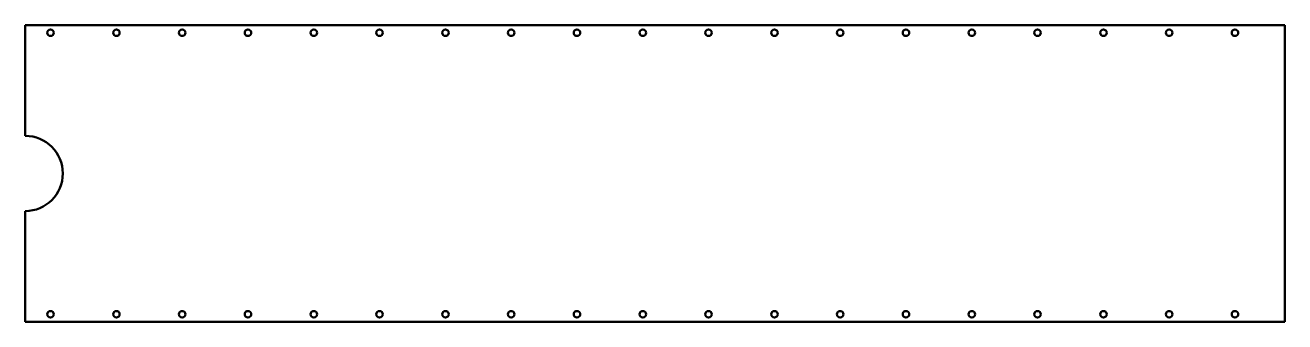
# Model space of a CAD drawing. Header units: millimetres. Extents: x 0 to 1340, y 0 to 316.
import ezdxf

# ---------------------------------------------------------------- set-up
doc = ezdxf.new("R2010")
doc.units = ezdxf.units.MM
doc.layers.add('IV_INTERIOR_PROFILES', color=7, linetype='Continuous', lineweight=50)
doc.layers.add('IV_OUTER_PROFILE', color=7, linetype='Continuous', lineweight=50)

msp = doc.modelspace()

# ---------------------------------------------------------------- linework, layer by layer
at = {"layer": 'IV_INTERIOR_PROFILES'}
for centre in [(27, 307.7), (97, 307.7), (167, 307.7), (237, 307.7), (307, 307.7), (377, 307.7), (447, 307.7), (517, 307.7), (587, 307.7), (657, 307.7), (727, 307.7), (797, 307.7), (867, 307.7), (937, 307.7), (1007, 307.7), (1077, 307.7), (1147, 307.7), (1217, 307.7), (1287, 307.7), (27, 8), (97, 8), (167, 8), (237, 8), (307, 8), (377, 8), (447, 8), (517, 8), (587, 8), (657, 8), (727, 8), (797, 8), (867, 8), (937, 8), (1007, 8), (1077, 8), (1147, 8), (1217, 8), (1287, 8)]:
    msp.add_circle(centre, 3.5, dxfattribs=at)
at = {"layer": 'IV_OUTER_PROFILE'}
for p, q in [((0, 197.9), (0, 315.7)), ((0, 315.7), (1340, 315.7)), ((1340, 315.7), (1340, 0)), ((0, 0), (0, 117.9)), ((0, 0), (1340, 0))]:
    msp.add_line(p, q, dxfattribs=at)
msp.add_arc((0, 157.9), 40, 270, 90, dxfattribs=at)

doc.saveas('drawing.dxf')
